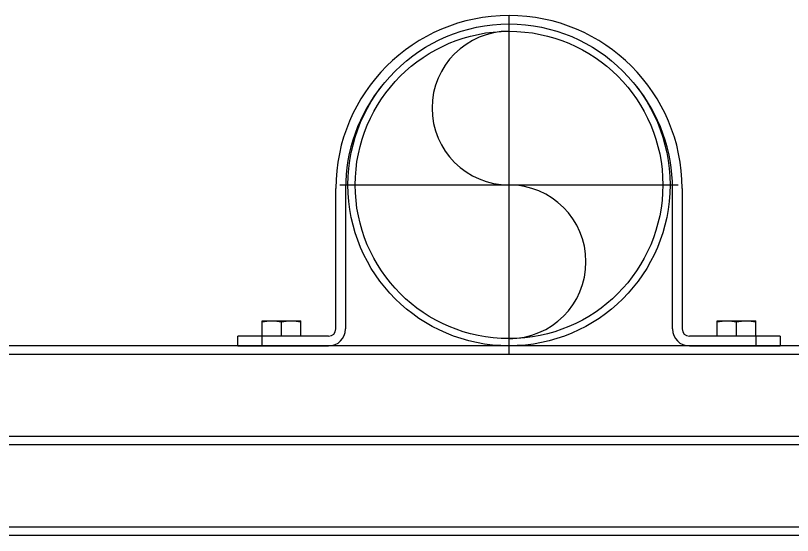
# Model space of a CAD drawing. Extents: x -427546 to -314919, y 698702 to 968782.
# Drawn here: x -416236 to -414593, y 893427 to 894527 of the extents above; entities that cross this region are included whole.
import ezdxf

# ---------------------------------------------------------------- set-up
doc = ezdxf.new("R2010")
doc.units = 0
doc.header["$LTSCALE"] = 1000
doc.header["$MEASUREMENT"] = 0
doc.linetypes.add('CENTER', pattern=[2, 1.25, -0.25, 0.25, -0.25])
doc.layers.get('0').update_dxf_attribs({"linetype": 'CONTINUOUS'})

msp = doc.modelspace()

# ---------------------------------------------------------------- linework, layer by layer
at = {"color": 0, "linetype": 'CENTER'}
for p, q in [((-415192.3, 893810.5), (-415192.3, 894526.2)), ((-415550.2, 894168.4), (-414834.5, 894168.4))]:
    msp.add_line(p, q, dxfattribs=at)
at = {"linetype": 'CONTINUOUS'}
for p, q in [((-415558.5, 893863.5), (-415558.5, 894160.7)), ((-415538.1, 894160.7), (-415538.1, 893863.5)), ((-414846.6, 893863.5), (-414846.6, 894160.7)), ((-414826.1, 894160.7), (-414826.1, 893863.5)), ((-415714.4, 893880.9), (-415632.6, 893880.9)), ((-415714.4, 893848.2), (-415714.4, 893880.9)), ((-415673.5, 893848.2), (-415673.5, 893878.6)), ((-415632.6, 893848.2), (-415632.6, 893880.9)), ((-414752, 893880.9), (-414670.3, 893880.9)), ((-414752, 893848.2), (-414752, 893880.9)), ((-414711.1, 893848.2), (-414711.1, 893878.6)), ((-414670.3, 893848.2), (-414670.3, 893880.9)), ((-415573.9, 893848.2), (-415765.5, 893848.2)), ((-415765.5, 893827.7), (-415765.5, 893848.2)), ((-415714.4, 893827.7), (-415714.4, 893848.2)), ((-414619.1, 893848.2), (-414810.8, 893848.2)), ((-414670.3, 893848.2), (-414670.3, 893827.7)), ((-414619.1, 893848.2), (-414619.1, 893827.7))]:
    msp.add_line(p, q, dxfattribs=at)
for p, q in [((-414369.3, 893827.7), (-417835.9, 893827.7)), ((-414369.3, 893809.8), (-417835.9, 893809.8)), ((-413990.9, 893636.1), (-418214.1, 893636.1)), ((-413990.9, 893618.2), (-418214.1, 893618.2)), ((-414348.8, 893444.4), (-417856.3, 893444.4)), ((-414348.8, 893426.5), (-417856.3, 893426.5))]:
    msp.add_line(p, q)
at = {"color": 7}
for p, q in [((-415765.5, 893827.7), (-415573.9, 893827.7)), ((-414810.8, 893827.7), (-414619.1, 893827.7))]:
    msp.add_line(p, q, dxfattribs=at)
at = {"linetype": 'CONTINUOUS'}
for radius in [340.6, 325.3]:
    msp.add_circle((-415192.3, 894168.4), radius, dxfattribs=at)
for centre, radius, start, end in [((-415192.3, 894160.7), 366.2, 0, 180), ((-415192.3, 894160.7), 345.8, 140.5165, 180), ((-415192.3, 894160.7), 345.8, 0, 39.4835), ((-415573.9, 893863.5), 35.8, 270, 0), ((-415573.9, 893863.5), 15.3, 270, 0), ((-414810.8, 893863.5), 35.8, 180, 270), ((-414810.8, 893863.5), 15.3, 180, 270)]:
    msp.add_arc(centre, radius, start, end, dxfattribs=at)
for centre, start, end in [((-415192.3, 894331), 90, 270), ((-415192.3, 894005.7), 270, 90)]:
    msp.add_arc(centre, 162.7, start, end)
for points in [[(-415714.4, 893878.6), (-415707.7, 893880), (-415700.8, 893880.9), (-415694, 893880.9)], [(-415694, 893880.9), (-415687.1, 893880.9), (-415680.2, 893880), (-415673.5, 893878.6)], [(-415673.5, 893878.6), (-415666.8, 893880), (-415659.9, 893880.9), (-415653.1, 893880.9)], [(-415653.1, 893880.9), (-415646.2, 893880.9), (-415639.4, 893880), (-415632.6, 893878.6)], [(-414752, 893878.6), (-414745.3, 893880), (-414738.4, 893880.9), (-414731.6, 893880.9)], [(-414731.6, 893880.9), (-414724.7, 893880.9), (-414717.9, 893880), (-414711.1, 893878.6)], [(-414711.1, 893878.6), (-414704.4, 893880), (-414697.6, 893880.9), (-414690.7, 893880.9)], [(-414690.7, 893880.9), (-414683.8, 893880.9), (-414677, 893880), (-414670.3, 893878.6)]]:
    msp.add_open_spline(points, degree=3, dxfattribs=at)

doc.saveas('drawing.dxf')
